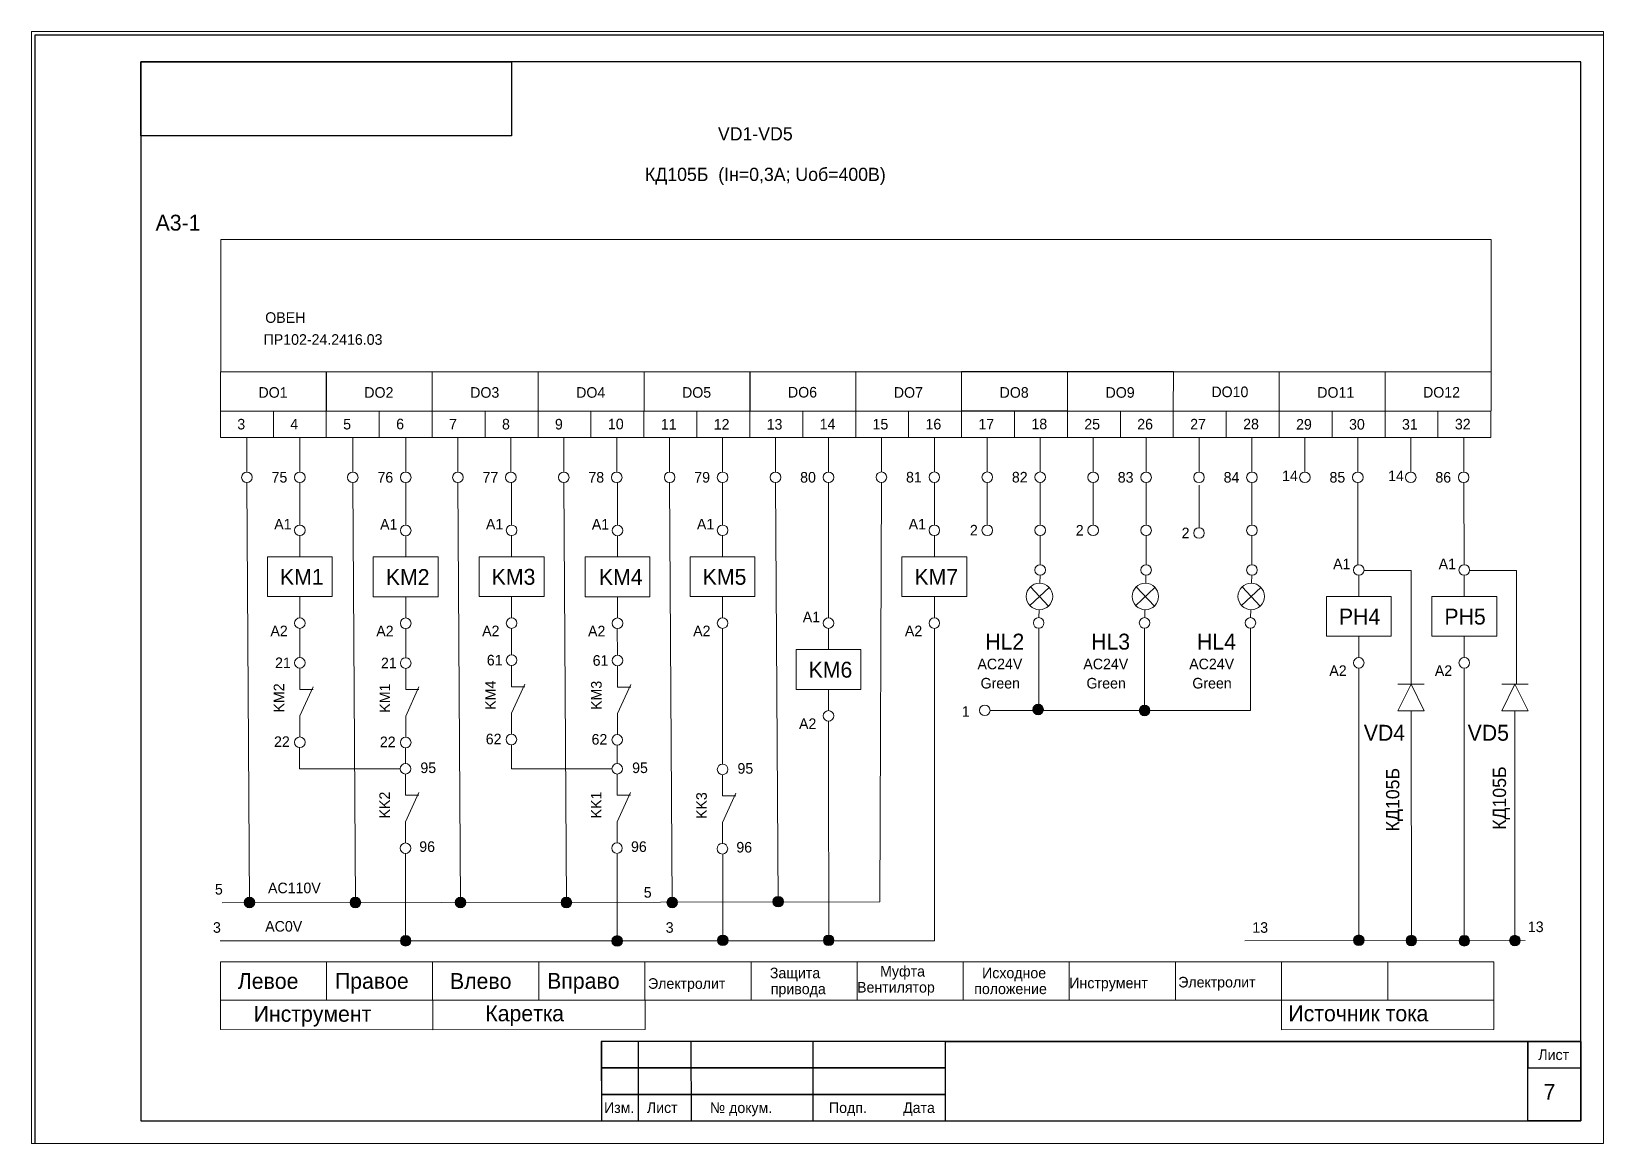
# Paper-space layout 'Лист6' of a CAD drawing. Header units: millimetres. Extents: x -4 to 293, y -4 to 206.
# The model-space entities are those that its viewports show. They can reach past a viewport. Long polylines and large blocks are cut down to what shows.
import ezdxf

# ---------------------------------------------------------------- set-up
doc = ezdxf.new("R2010")
doc.units = ezdxf.units.MM
for name, color, linetype, lineweight in [('Маркировка', 7, 'Continuous', 25), ('РАМКА', 7, 'Continuous', 30), ('Элементы', 7, 'Continuous', 18)]:
    doc.layers.add(name, color=color, linetype=linetype, lineweight=lineweight)
doc.styles.get("Standard").update_dxf_attribs({"font": 'cad2win.shx'})

msp = doc.modelspace()

# ---------------------------------------------------------------- hatches: boundary and pattern name
at = {"layer": 'Элементы'}
h = msp.add_hatch(color=256, dxfattribs=at)
h.dxf.hatch_style = 1
h.paths.add_polyline_path([(1805.92, -764.76, 1), (1803.92, -764.76, 1)])
h = msp.add_hatch(color=256, dxfattribs=at)
h.dxf.hatch_style = 1
h.paths.add_polyline_path([(1826.04, -764.94, 1), (1824.04, -764.94, 1)])
h = msp.add_hatch(color=256, dxfattribs=at)
h.dxf.hatch_style = 1
h.paths.add_polyline_path([(1656.95, -801.2, 1), (1654.95, -801.2, 1)])
h = msp.add_hatch(color=256, dxfattribs=at)
h.dxf.hatch_style = 1
h.paths.add_polyline_path([(1676.95, -801.2, 1), (1674.95, -801.2, 1)])
h = msp.add_hatch(color=256, dxfattribs=at)
h.dxf.hatch_style = 1
h.paths.add_polyline_path([(1696.81, -801.2, 1), (1694.81, -801.2, 1)])
h = msp.add_hatch(color=256, dxfattribs=at)
h.dxf.hatch_style = 1
h.paths.add_polyline_path([(1716.81, -801.2, 1), (1714.81, -801.2, 1)])
h = msp.add_hatch(color=256, dxfattribs=at)
h.dxf.hatch_style = 1
h.paths.add_polyline_path([(1736.81, -801.2, 1), (1734.81, -801.2, 1)])
h = msp.add_hatch(color=256, dxfattribs=at)
h.dxf.hatch_style = 1
h.paths.add_polyline_path([(1756.81, -801.05, 1), (1754.81, -801.05, 1)])
h = msp.add_hatch(color=256, dxfattribs=at)
h.dxf.hatch_style = 1
h.paths.add_polyline_path([(1686.45, -808.43, 1), (1684.45, -808.43, 1)])
h = msp.add_hatch(color=256, dxfattribs=at)
h.dxf.hatch_style = 1
h.paths.add_polyline_path([(1726.41, -808.46, 1), (1724.41, -808.46, 1)])
h = msp.add_hatch(color=256, dxfattribs=at)
h.dxf.hatch_style = 1
h.paths.add_polyline_path([(1746.36, -808.34, 1), (1744.36, -808.34, 1)])
h = msp.add_hatch(color=256, dxfattribs=at)
h.dxf.hatch_style = 1
h.paths.add_polyline_path([(1766.36, -808.34, 1), (1764.36, -808.34, 1)])
h = msp.add_hatch(color=256, dxfattribs=at)
h.dxf.hatch_style = 1
h.paths.add_polyline_path([(1866.51, -808.33, 1), (1864.51, -808.33, 1)])
h = msp.add_hatch(color=256, dxfattribs=at)
h.dxf.hatch_style = 1
h.paths.add_polyline_path([(1876.43, -808.39, 1), (1874.43, -808.39, 1)])
h = msp.add_hatch(color=256, dxfattribs=at)
h.dxf.hatch_style = 1
h.paths.add_polyline_path([(1886.44, -808.42, 1), (1884.44, -808.42, 1)])
h = msp.add_hatch(color=256, dxfattribs=at)
h.dxf.hatch_style = 1
h.paths.add_polyline_path([(1896, -808.39, 1), (1894, -808.39, 1)])

# ---------------------------------------------------------------- linework, layer by layer
at = {"layer": 'РАМКА'}
for p, q in [((1907.42, -642.45), (1635.42, -642.45)), ((1635.42, -642.45), (1635.42, -842.45)), ((1907.42, -842.45), (1907.42, -642.45)), ((1635.42, -842.45), (1907.42, -842.45)), ((1722.42, -842.45), (1907.42, -842.45)), ((1722.42, -842.45), (1907.42, -842.45)), ((1722.42, -842.45), (1907.42, -842.45))]:
    msp.add_line(p, q, dxfattribs=at)
at = {"layer": 'РАМКА', "lineweight": 35}
msp.add_line((1787.42, -827.45), (1907.42, -827.45), dxfattribs=at)
at = {"layer": 'РАМКА'}
for points in [[(1912.42, -637.45), (1615.42, -637.45), (1615.42, -847.45), (1912.42, -847.45)], [(1705.42, -642.45), (1705.42, -656.45), (1635.42, -656.45), (1635.42, -642.45)], [(1722.42, -842.45), (1739.42, -842.45), (1739.39, -827.45), (1722.39, -827.45)], [(1722.42, -832.45), (1787.42, -832.45), (1787.42, -827.45), (1722.42, -827.45)], [(1722.42, -842.45), (1729.42, -842.45), (1729.42, -827.45), (1722.42, -827.45)], [(1722.42, -842.45), (1762.42, -842.45), (1762.42, -827.45), (1722.42, -827.45)], [(1907.42, -842.45), (1897.42, -842.45), (1897.42, -827.45), (1907.42, -827.45)], [(1907.42, -827.45), (1897.42, -827.45), (1897.42, -832.45), (1907.42, -832.45)], [(1722.42, -837.45), (1787.42, -837.45), (1787.42, -832.45), (1722.42, -832.45)], [(1722.42, -842.45), (1787.42, -842.45), (1787.42, -837.45), (1722.42, -837.45)]]:
    msp.add_lwpolyline(points, close=True, dxfattribs=at)
at = {"layer": 'Элементы', "lineweight": 15}
for p, q in [((1655.46, -713.42), (1655.46, -719.92)), ((1665.46, -713.42), (1665.46, -719.92)), ((1675.46, -713.42), (1675.46, -719.92)), ((1685.46, -713.42), (1685.46, -719.92)), ((1695.32, -713.42), (1695.32, -719.92)), ((1705.32, -713.42), (1705.32, -719.92)), ((1715.32, -713.42), (1715.32, -719.92)), ((1725.32, -713.42), (1725.32, -719.92)), ((1735.32, -713.42), (1735.32, -719.92)), ((1745.32, -713.42), (1745.32, -719.92)), ((1755.32, -713.42), (1755.32, -719.92)), ((1765.32, -713.42), (1765.32, -719.92)), ((1775.32, -713.4), (1775.32, -719.9)), ((1785.32, -713.4), (1785.32, -719.9)), ((1795.32, -713.4), (1795.32, -719.9)), ((1805.32, -713.4), (1805.32, -719.9)), ((1815.32, -713.42), (1815.32, -719.92)), ((1825.32, -713.42), (1825.32, -719.92)), ((1835.32, -713.42), (1835.32, -719.92)), ((1845.32, -713.42), (1845.32, -719.92)), ((1855.32, -713.42), (1855.32, -719.92)), ((1865.32, -713.42), (1865.32, -719.92)), ((1875.32, -713.42), (1875.32, -719.92)), ((1885.32, -713.42), (1885.32, -719.92)), ((1655.46, -721.92), (1655.95, -801.2)), ((1665.46, -721.92), (1665.46, -729.92)), ((1675.46, -721.92), (1675.95, -801.2)), ((1685.46, -721.92), (1685.46, -729.95)), ((1695.32, -721.92), (1695.81, -801.2)), ((1705.46, -721.92), (1705.46, -729.92)), ((1715.32, -721.92), (1715.81, -801.2)), ((1725.46, -721.92), (1725.46, -729.95)), ((1735.32, -721.92), (1735.81, -801.2)), ((1745.32, -721.92), (1745.32, -729.92)), ((1755.32, -721.92), (1755.81, -801.05)), ((1765.32, -721.92), (1765.32, -747.44)), ((1775.32, -721.9), (1775.03, -801.05)), ((1785.32, -721.9), (1785.32, -729.92)), ((1795.32, -721.9), (1795.32, -729.92)), ((1805.32, -721.9), (1805.32, -729.92)), ((1815.32, -721.92), (1815.32, -729.93)), ((1825.32, -721.92), (1825.32, -729.93)), ((1835.32, -722.42), (1835.32, -730.43)), ((1845.32, -721.92), (1845.32, -729.93)), ((1865.32, -721.92), (1865.32, -737.43)), ((1885.32, -721.92), (1885.43, -737.42)), ((1665.46, -735.92), (1665.46, -731.92)), ((1685.46, -735.95), (1685.46, -731.95)), ((1705.46, -735.92), (1705.46, -731.92)), ((1725.46, -735.95), (1725.46, -731.95)), ((1745.32, -735.92), (1745.32, -731.92)), ((1785.32, -735.92), (1785.32, -731.92)), ((1805.32, -731.92), (1805.32, -737.42)), ((1825.32, -731.93), (1825.32, -737.43)), ((1845.32, -731.93), (1845.32, -737.43)), ((1865.5, -743.42), (1865.5, -739.42)), ((1866.5, -738.5), (1866.5, -738.5)), ((1866.5, -738.5), (1875.38, -738.5)), ((1875.38, -738.5), (1875.38, -760)), ((1885.43, -743.42), (1885.43, -739.42)), ((1886.43, -738.5), (1895.31, -738.5)), ((1895.31, -738.5), (1895.31, -760)), ((1665.46, -747.44), (1665.46, -743.44)), ((1685.46, -747.48), (1685.46, -743.48)), ((1705.46, -747.44), (1705.46, -743.44)), ((1725.46, -747.48), (1725.46, -743.48)), ((1745.32, -747.44), (1745.32, -743.44)), ((1785.32, -747.44), (1785.32, -743.44)), ((1665.46, -749.44), (1665.46, -754.95)), ((1685.46, -749.48), (1685.46, -754.99)), ((1705.46, -749.44), (1705.46, -754.45)), ((1725.42, -749.48), (1725.46, -754.51)), ((1745.32, -749.44), (1745.32, -774.97)), ((1765.32, -753.44), (1765.32, -749.44)), ((1785.32, -749.44), (1785.32, -808.42)), ((1805.03, -749.41), (1805.03, -763.92)), ((1825.03, -749.41), (1825.03, -763.92)), ((1845.03, -749.41), (1845.03, -764.92)), ((1865.5, -754.94), (1865.5, -750.94)), ((1885.43, -754.94), (1885.43, -750.94)), ((1865.5, -756.94), (1865.51, -808.42)), ((1885.43, -756.94), (1885.44, -808.42)), ((1872.88, -760), (1877.88, -760)), ((1875.38, -760), (1872.88, -765)), ((1875.38, -760), (1877.88, -765)), ((1892.5, -760), (1897.5, -760)), ((1895, -760), (1892.5, -765)), ((1895, -760), (1897.5, -765)), ((1665.46, -760.95), (1667.96, -760.95)), ((1685.46, -760.99), (1687.96, -760.99)), ((1705.46, -760.45), (1707.96, -760.45)), ((1725.46, -760.51), (1727.96, -760.51)), ((1765.32, -764.97), (1765.32, -760.97)), ((1795.85, -764.92), (1845.03, -764.92)), ((1872.88, -765), (1877.88, -765)), ((1875.38, -765), (1875.43, -808.39)), ((1892.5, -765), (1897.5, -765)), ((1894.95, -765), (1895, -808.39)), ((1765.32, -766.97), (1765.32, -774.97)), ((1665.42, -771.95), (1665.42, -775.95)), ((1685.42, -771.99), (1685.42, -774.95)), ((1705.42, -775.95), (1705.42, -771.43)), ((1725.42, -771.49), (1725.42, -774.84)), ((1725.42, -774.84), (1725.42, -774.95)), ((1745.32, -774.97), (1745.32, -775.07)), ((1765.32, -774.97), (1765.36, -808.34)), ((1665.42, -775.95), (1684.42, -775.95)), ((1724.42, -775.95), (1705.42, -775.95)), ((1685.42, -780.95), (1687.92, -780.95)), ((1725.42, -780.95), (1727.92, -780.95)), ((1745.32, -781.07), (1747.82, -781.07)), ((1685.42, -791.95), (1685.45, -808.43)), ((1725.38, -792.07), (1725.41, -808.46)), ((1745.34, -792.05), (1745.36, -808.34)), ((1650.79, -801.24), (1775.03, -801.05)), ((1650.42, -808.45), (1785.32, -808.42)), ((1843.95, -808.43), (1896.95, -808.36))]:
    msp.add_line(p, q, dxfattribs=at)
at = {"layer": 'Элементы'}
for p, q in [((1805.29, -739.42), (1805.25, -740.91)), ((1825.29, -739.42), (1825.25, -740.91)), ((1845.29, -739.42), (1845.25, -740.91)), ((1806.99, -741.7), (1803.36, -745.13)), ((1803.46, -741.6), (1806.89, -745.23)), ((1826.99, -741.7), (1823.36, -745.13)), ((1823.46, -741.6), (1826.89, -745.23)), ((1846.99, -741.7), (1843.36, -745.13)), ((1843.46, -741.6), (1846.89, -745.23)), ((1805.06, -747.41), (1805.11, -745.91)), ((1825.06, -747.41), (1825.11, -745.91)), ((1845.06, -747.41), (1845.11, -745.91)), ((1665.46, -760.95), (1665.46, -756.95)), ((1685.46, -760.99), (1685.46, -756.99)), ((1705.46, -760.45), (1705.46, -756.45)), ((1725.46, -760.51), (1725.46, -756.51)), ((1705.46, -765.45), (1707.96, -759.95)), ((1725.46, -765.51), (1727.96, -760.01)), ((1665.46, -765.95), (1667.96, -760.45)), ((1685.46, -765.99), (1687.96, -760.49)), ((1665.46, -769.95), (1665.46, -765.95)), ((1685.46, -769.99), (1685.46, -765.99)), ((1705.46, -769.45), (1705.46, -765.45)), ((1725.46, -769.51), (1725.46, -765.51)), ((1685.42, -780.95), (1685.42, -776.95)), ((1725.42, -780.95), (1725.42, -776.95)), ((1745.32, -781.07), (1745.32, -777.07)), ((1685.42, -785.95), (1687.92, -780.45)), ((1725.42, -785.95), (1727.92, -780.45)), ((1745.32, -786.07), (1747.82, -780.57)), ((1685.42, -789.95), (1685.42, -785.95)), ((1725.42, -789.95), (1725.42, -785.95)), ((1745.32, -790.07), (1745.32, -786.07))]:
    msp.add_line(p, q, dxfattribs=at)
at = {"layer": 'Элементы', "lineweight": 15}
for points in [[(1650.54, -676.01), (1890.48, -676.01), (1890.48, -700.98), (1650.54, -700.98)], [(1650.47, -701.02), (1670.46, -701), (1670.46, -708.42), (1650.47, -708.44)], [(1670.47, -701), (1690.47, -700.98), (1690.47, -708.39), (1670.47, -708.42)], [(1690.48, -701.02), (1710.48, -701), (1710.48, -708.42), (1690.48, -708.44)], [(1710.48, -701), (1730.48, -700.98), (1730.48, -708.39), (1710.48, -708.42)], [(1730.49, -701.02), (1750.49, -701), (1750.49, -708.42), (1730.49, -708.44)], [(1750.5, -700.98), (1770.49, -700.96), (1770.49, -708.38), (1750.5, -708.4)], [(1770.47, -700.98), (1790.47, -700.96), (1790.47, -708.38), (1770.47, -708.4)], [(1790.48, -700.96), (1810.48, -700.94), (1810.48, -708.35), (1790.48, -708.38)], [(1810.48, -700.94), (1830.48, -700.91), (1830.46, -708.4), (1810.48, -708.35)], [(1830.49, -700.91), (1850.49, -701), (1850.49, -708.42), (1830.46, -708.4)], [(1850.47, -701.02), (1870.47, -701), (1870.47, -708.42), (1850.47, -708.44)], [(1870.48, -701), (1890.48, -700.98), (1890.48, -708.39), (1870.48, -708.42)], [(1650.46, -708.42), (1660.46, -708.42), (1660.46, -713.42), (1650.46, -713.42)], [(1660.46, -708.42), (1670.46, -708.42), (1670.46, -713.42), (1660.46, -713.42)], [(1670.46, -708.42), (1680.46, -708.42), (1680.46, -713.42), (1670.46, -713.42)], [(1680.46, -708.42), (1690.46, -708.42), (1690.46, -713.42), (1680.46, -713.42)], [(1690.46, -708.42), (1700.46, -708.42), (1700.46, -713.42), (1690.46, -713.42)], [(1700.46, -708.42), (1710.46, -708.42), (1710.46, -713.42), (1700.46, -713.42)], [(1710.46, -708.42), (1720.46, -708.42), (1720.46, -713.42), (1710.46, -713.42)], [(1720.46, -708.42), (1730.46, -708.42), (1730.46, -713.42), (1720.46, -713.42)], [(1730.46, -708.42), (1740.46, -708.42), (1740.46, -713.42), (1730.46, -713.42)], [(1740.46, -708.42), (1750.46, -708.42), (1750.46, -713.42), (1740.46, -713.42)], [(1750.46, -708.4), (1760.46, -708.4), (1760.46, -713.4), (1750.46, -713.4)], [(1760.46, -708.4), (1770.46, -708.4), (1770.46, -713.4), (1760.46, -713.4)], [(1770.46, -708.4), (1780.46, -708.4), (1780.46, -713.4), (1770.46, -713.4)], [(1780.46, -708.4), (1790.46, -708.4), (1790.46, -713.4), (1780.46, -713.4)], [(1790.46, -708.4), (1800.46, -708.4), (1800.46, -713.4), (1790.46, -713.4)], [(1800.46, -708.4), (1810.46, -708.4), (1810.46, -713.4), (1800.46, -713.4)], [(1810.46, -708.4), (1820.46, -708.4), (1820.46, -713.4), (1810.46, -713.4)], [(1820.46, -708.4), (1830.46, -708.4), (1830.46, -713.4), (1820.46, -713.4)], [(1830.46, -708.4), (1840.46, -708.4), (1840.46, -713.4), (1830.46, -713.4)], [(1840.46, -708.4), (1850.46, -708.4), (1850.46, -713.4), (1840.46, -713.4)], [(1850.46, -708.4), (1860.46, -708.4), (1860.46, -713.4), (1850.46, -713.4)], [(1860.46, -708.4), (1870.46, -708.4), (1870.46, -713.4), (1860.46, -713.4)], [(1860.46, -708.4), (1870.46, -708.4), (1870.46, -713.4), (1860.46, -713.4)], [(1870.46, -708.4), (1880.46, -708.4), (1880.46, -713.4), (1870.46, -713.4)], [(1880.45, -708.4), (1890.45, -708.4), (1890.45, -713.4), (1880.45, -713.4)], [(1659.34, -735.92), (1671.59, -735.92), (1671.59, -743.44), (1659.34, -743.44)], [(1679.34, -735.95), (1691.59, -735.95), (1691.59, -743.48), (1679.34, -743.48)], [(1699.34, -735.92), (1711.59, -735.92), (1711.59, -743.44), (1699.34, -743.44)], [(1719.34, -735.95), (1731.59, -735.95), (1731.59, -743.48), (1719.34, -743.48)], [(1739.2, -735.92), (1751.44, -735.92), (1751.44, -743.44), (1739.2, -743.44)], [(1779.2, -735.92), (1791.44, -735.92), (1791.44, -743.44), (1779.2, -743.44)], [(1859.38, -743.42), (1871.63, -743.42), (1871.63, -750.94), (1859.38, -750.94)], [(1879.31, -743.42), (1891.56, -743.42), (1891.56, -750.94), (1879.31, -750.94)], [(1759.2, -753.44), (1771.44, -753.44), (1771.44, -760.97), (1759.2, -760.97)], [(1650.46, -812.42), (1670.51, -812.42), (1670.51, -819.64), (1650.46, -819.64)], [(1670.51, -812.42), (1690.55, -812.42), (1690.55, -819.64), (1670.51, -819.64)], [(1690.55, -812.42), (1710.6, -812.42), (1710.6, -819.64), (1690.55, -819.64)], [(1710.6, -812.42), (1730.64, -812.42), (1730.64, -819.64), (1710.6, -819.64)], [(1730.64, -812.42), (1750.69, -812.42), (1750.69, -819.64), (1730.64, -819.64)], [(1750.69, -812.42), (1770.73, -812.42), (1770.73, -819.64), (1750.69, -819.64)], [(1770.73, -812.42), (1790.78, -812.42), (1790.78, -819.64), (1770.73, -819.64)], [(1790.78, -812.42), (1810.82, -812.42), (1810.82, -819.64), (1790.78, -819.64)], [(1810.82, -812.42), (1830.87, -812.42), (1830.87, -819.64), (1810.82, -819.64)], [(1830.87, -812.42), (1850.91, -812.42), (1850.91, -819.64), (1830.87, -819.64)], [(1850.91, -812.42), (1870.96, -812.42), (1870.96, -819.64), (1850.91, -819.64)], [(1870.96, -812.42), (1891, -812.42), (1891, -819.64), (1870.96, -819.64)], [(1650.46, -819.64), (1690.56, -819.66), (1690.56, -825.23), (1650.46, -825.21)], [(1690.56, -819.66), (1730.68, -819.64), (1730.68, -825.21), (1690.56, -825.23)], [(1850.91, -819.66), (1891.03, -819.64), (1891.03, -825.21), (1850.91, -825.23)]]:
    msp.add_lwpolyline(points, close=True, dxfattribs=at)
for centre, radius in [((1655.46, -720.92), 1), ((1665.46, -720.92), 1), ((1675.46, -720.92), 1), ((1685.46, -720.92), 1), ((1695.32, -720.92), 1), ((1705.32, -720.92), 1), ((1715.32, -720.92), 1), ((1725.32, -720.92), 1), ((1735.32, -720.92), 1), ((1745.32, -720.92), 1), ((1755.32, -720.92), 1), ((1765.32, -720.92), 1), ((1775.32, -720.9), 1), ((1785.32, -720.9), 1), ((1795.32, -720.9), 1), ((1805.32, -720.9), 1), ((1815.32, -720.92), 1), ((1825.32, -720.92), 1), ((1835.32, -720.92), 1), ((1845.32, -720.92), 1), ((1855.32, -720.92), 1), ((1865.32, -720.92), 1), ((1875.32, -720.92), 1), ((1885.32, -720.92), 1), ((1665.46, -730.92), 1), ((1685.46, -730.95), 1), ((1705.46, -730.92), 1), ((1725.46, -730.95), 1), ((1745.32, -730.92), 1), ((1785.32, -730.92), 1), ((1795.32, -730.92), 1), ((1805.32, -730.92), 1), ((1815.32, -730.93), 1), ((1825.32, -730.93), 1), ((1835.32, -731.43), 1), ((1845.32, -730.93), 1), ((1805.32, -738.42), 1), ((1825.32, -738.42), 1), ((1845.32, -738.42), 1), ((1865.5, -738.42), 1), ((1885.43, -738.42), 1), ((1805.18, -743.41), 2.5), ((1825.18, -743.41), 2.5), ((1845.18, -743.41), 2.5), ((1665.46, -748.44), 1), ((1685.46, -748.48), 1), ((1705.46, -748.44), 1), ((1725.46, -748.48), 1), ((1745.32, -748.44), 1), ((1765.32, -748.44), 1), ((1785.32, -748.44), 1), ((1805.03, -748.41), 1), ((1825.03, -748.41), 1), ((1845.03, -748.41), 1), ((1665.46, -755.95), 1), ((1685.46, -755.99), 1), ((1705.46, -755.45), 1), ((1725.46, -755.51), 1), ((1865.5, -755.94), 1), ((1885.43, -755.94), 1), ((1765.32, -765.97), 1), ((1794.85, -764.92), 1), ((1665.46, -770.95), 1), ((1685.46, -770.99), 1), ((1705.42, -770.43), 1), ((1725.42, -770.49), 1), ((1685.42, -775.95), 1), ((1725.42, -775.95), 1), ((1745.32, -776.07), 1), ((1685.42, -790.95), 1), ((1725.38, -790.93), 1), ((1745.28, -791.05), 1)]:
    msp.add_circle(centre, radius, dxfattribs=at)
at = {"layer": 'Элементы'}
for centre in [(1804.92, -764.76), (1825.04, -764.94), (1655.95, -801.2), (1675.95, -801.2), (1695.81, -801.2), (1715.81, -801.2), (1735.81, -801.2), (1755.81, -801.05), (1685.45, -808.43), (1725.41, -808.46), (1745.36, -808.34), (1765.36, -808.34), (1865.51, -808.33), (1875.43, -808.39), (1885.44, -808.42), (1895, -808.39)]:
    msp.add_circle(centre, 1, dxfattribs=at)

# ---------------------------------------------------------------- texts
at = {"layer": 'Маркировка'}
for s, height, p in [('VD1-VD5', 2.5, (1744.44, -657.3)), ('КД105Б  (Iн=0,3А; Uоб=400В)', 2.5, (1730.66, -664.96)), ('ОВЕН', 2, (1658.92, -691.75)), ('ПР102-24.2416.03', 2, (1658.62, -695.89)), ('3', 2, (1653.65, -711.88)), ('4', 2, (1663.65, -711.88)), ('5', 2, (1673.65, -711.88)), ('6', 2, (1683.66, -711.85)), ('7', 2, (1693.65, -711.88)), ('8', 2, (1703.65, -711.88)), ('9', 2, (1713.65, -711.88)), ('10', 2, (1723.66, -711.85)), ('11', 2, (1733.65, -711.91)), ('12', 2, (1743.65, -711.91)), ('13', 2, (1753.65, -711.91)), ('14', 2, (1763.66, -711.87)), ('15', 2, (1773.65, -711.88)), ('16', 2, (1783.65, -711.88)), ('17', 2, (1793.65, -711.88)), ('18', 2, (1803.66, -711.85)), ('25', 2, (1813.65, -711.88)), ('26', 2, (1823.65, -711.88)), ('27', 2, (1833.65, -711.88)), ('28', 2, (1843.66, -711.85)), ('29', 2, (1853.66, -711.91)), ('30', 2, (1863.66, -711.91)), ('31', 2, (1873.66, -711.91)), ('32', 2, (1883.66, -711.87)), ('75', 2, (1660.12, -721.91)), ('76', 2, (1680.12, -721.91)), ('77', 2, (1699.97, -721.91)), ('78', 2, (1719.97, -721.91)), ('79', 2, (1739.97, -721.91)), ('80', 2, (1759.97, -721.91)), ('81', 2, (1779.97, -721.89)), ('82', 2, (1799.97, -721.89)), ('83', 2, (1819.97, -721.91)), ('84', 2, (1839.97, -721.91)), ('14', 2, (1851.01, -721.64)), ('85', 2, (1859.97, -721.91)), ('14', 2, (1871.04, -721.64)), ('86', 2, (1879.97, -721.91)), ('2', 2, (1792.04, -731.9)), ('2', 2, (1812.04, -731.92)), ('2', 2, (1832.04, -732.42)), ('21', 2, (1660.78, -756.94)), ('21', 2, (1680.78, -756.97)), ('61', 2, (1700.78, -756.44)), ('61', 2, (1720.78, -756.5)), ('AC24V', 2, (1793.47, -757.16)), ('AC24V', 2, (1813.47, -757.16)), ('AC24V', 2, (1833.47, -757.16)), ('Green', 2, (1794.06, -760.79)), ('Green', 2, (1814.06, -760.79)), ('Green', 2, (1834.06, -760.79)), ('1', 2, (1790.53, -766.13)), ('22', 2, (1660.58, -771.83)), ('22', 2, (1680.58, -771.87)), ('62', 2, (1700.58, -771.33)), ('62', 2, (1720.57, -771.39)), ('95', 2, (1688.23, -776.76)), ('95', 2, (1728.23, -776.76)), ('95', 2, (1748.13, -776.88)), ('96', 2, (1688.02, -791.65)), ('96', 2, (1728.02, -791.65)), ('96', 2, (1747.92, -791.77)), ('5', 2, (1649.42, -799.7)), ('AC110V', 2, (1659.45, -799.45)), ('5', 2, (1730.43, -800.29)), ('AC0V', 2, (1658.92, -806.7)), ('13', 2, (1897.44, -806.79)), ('3', 2, (1649.05, -806.92)), ('3', 2, (1734.57, -806.92)), ('13', 2, (1845.39, -806.92))]:
    msp.add_text(s, height=height, dxfattribs=at).set_placement(p)
for p in [(1873.16, -787.77), (1893.32, -787.48)]:
    msp.add_text('КД105Б', height=2.5, rotation=90, dxfattribs=at).set_placement(p)
at = {"layer": 'РАМКА'}
for s, height, p in [('Лист', 2, (1899.42, -830.95)), ('7', 3, (1900.42, -838.45)), ('Изм.', 2, (1722.92, -840.93)), ('Лист', 2, (1731.02, -840.94)), ('№ докум.', 2, (1742.94, -840.96)), ('Подп.', 2, (1765.42, -840.95)), ('Дата', 2, (1779.42, -840.95))]:
    msp.add_text(s, height=height, dxfattribs=at).set_placement(p)
at = {"layer": 'Элементы'}
for s, height, p in [('A3-1', 3, (1638.21, -674.33)), ('A1', 2, (1660.62, -730.76)), ('A1', 2, (1680.62, -730.79)), ('A1', 2, (1700.62, -730.76)), ('A1', 2, (1720.62, -730.79)), ('A1', 2, (1740.47, -730.76)), ('A1', 2, (1780.47, -730.76)), ('A1', 2, (1860.66, -738.26)), ('A1', 2, (1880.59, -738.26)), ('KM1', 3, (1661.71, -741.21)), ('KM2', 3, (1681.71, -741.25)), ('KM3', 3, (1701.71, -741.21)), ('KM4', 3, (1721.96, -741.25)), ('KM5', 3, (1741.57, -741.21)), ('KM7', 3, (1781.57, -741.21)), ('A1', 2, (1760.47, -748.28)), ('PH4', 3, (1861.75, -748.71)), ('PH5', 3, (1881.68, -748.71)), ('A2', 2, (1659.9, -750.92)), ('A2', 2, (1679.9, -750.95)), ('A2', 2, (1699.9, -750.92)), ('A2', 2, (1719.9, -750.95)), ('A2', 2, (1739.76, -750.92)), ('A2', 2, (1779.76, -750.92)), ('HL2', 3, (1794.94, -753.44)), ('HL3', 3, (1814.94, -753.44)), ('HL4', 3, (1834.94, -753.44)), ('KM6', 3, (1761.57, -758.74)), ('A2', 2, (1859.94, -758.42)), ('A2', 2, (1879.87, -758.42)), ('A2', 2, (1759.76, -768.44)), ('VD4', 3, (1866.45, -770.65)), ('VD5', 3, (1886.07, -770.65)), ('Защита', 2, (1754.25, -815.5)), ('Муфта', 2, (1775.07, -815.18)), ('Исходное', 2, (1794.34, -815.5)), ('Левое', 3, (1653.74, -817.52)), ('Правое', 3, (1672.09, -817.5)), ('Влево', 3, (1693.83, -817.52)), ('Вправо', 3, (1712.18, -817.5)), ('Электролит', 2, (1731.23, -817.5)), ('Вентилятор', 2, (1770.73, -818.21)), ('Инструмент', 2, (1810.82, -817.4)), ('Электролит', 2, (1831.39, -817.24)), ('привода', 2, (1754.43, -818.51)), ('положение', 2, (1792.86, -818.5)), ('Инструмент', 3, (1656.74, -823.72)), ('Каретка', 3, (1700.5, -823.63)), ('Источник тока', 3, (1852.2, -823.63))]:
    msp.add_text(s, height=height, dxfattribs=at).set_placement(p)
at = {"layer": 'Элементы', "ltscale": 0.5}
for s, p in [('DO6', (1757.67, -705.85)), ('DO10', (1837.66, -705.78)), ('DO12', (1877.64, -705.86)), ('DO1', (1657.64, -705.89)), ('DO2', (1677.64, -705.89)), ('DO3', (1697.64, -705.89)), ('DO4', (1717.66, -705.89)), ('DO5', (1737.66, -705.89)), ('DO7', (1777.67, -705.89)), ('DO8', (1797.65, -705.89)), ('DO9', (1817.66, -705.89)), ('DO11', (1857.66, -705.89))]:
    msp.add_text(s, height=2, dxfattribs=at).set_placement(p)
for s, p in [('KM2', (1662.52, -765.33)), ('KM1', (1682.52, -765.36)), ('KM4', (1702.48, -764.81)), ('KM3', (1722.48, -764.84)), ('KK2', (1682.48, -785.33)), ('KK1', (1722.44, -785.31)), ('KK3', (1742.34, -785.43))]:
    msp.add_text(s, height=2, rotation=90, dxfattribs=at).set_placement(p)

psp = doc.layouts.new('Лист6')

# ---------------------------------------------------------------- viewports
at = {"layer": 'Элементы', "lineweight": 15}
psp.add_viewport(center=(144.8, 100.76), size=(296.98, 209.9898), view_center_point=(1763.25, -741.72), view_height=209.9898, dxfattribs=at)

doc.saveas('drawing.dxf')
